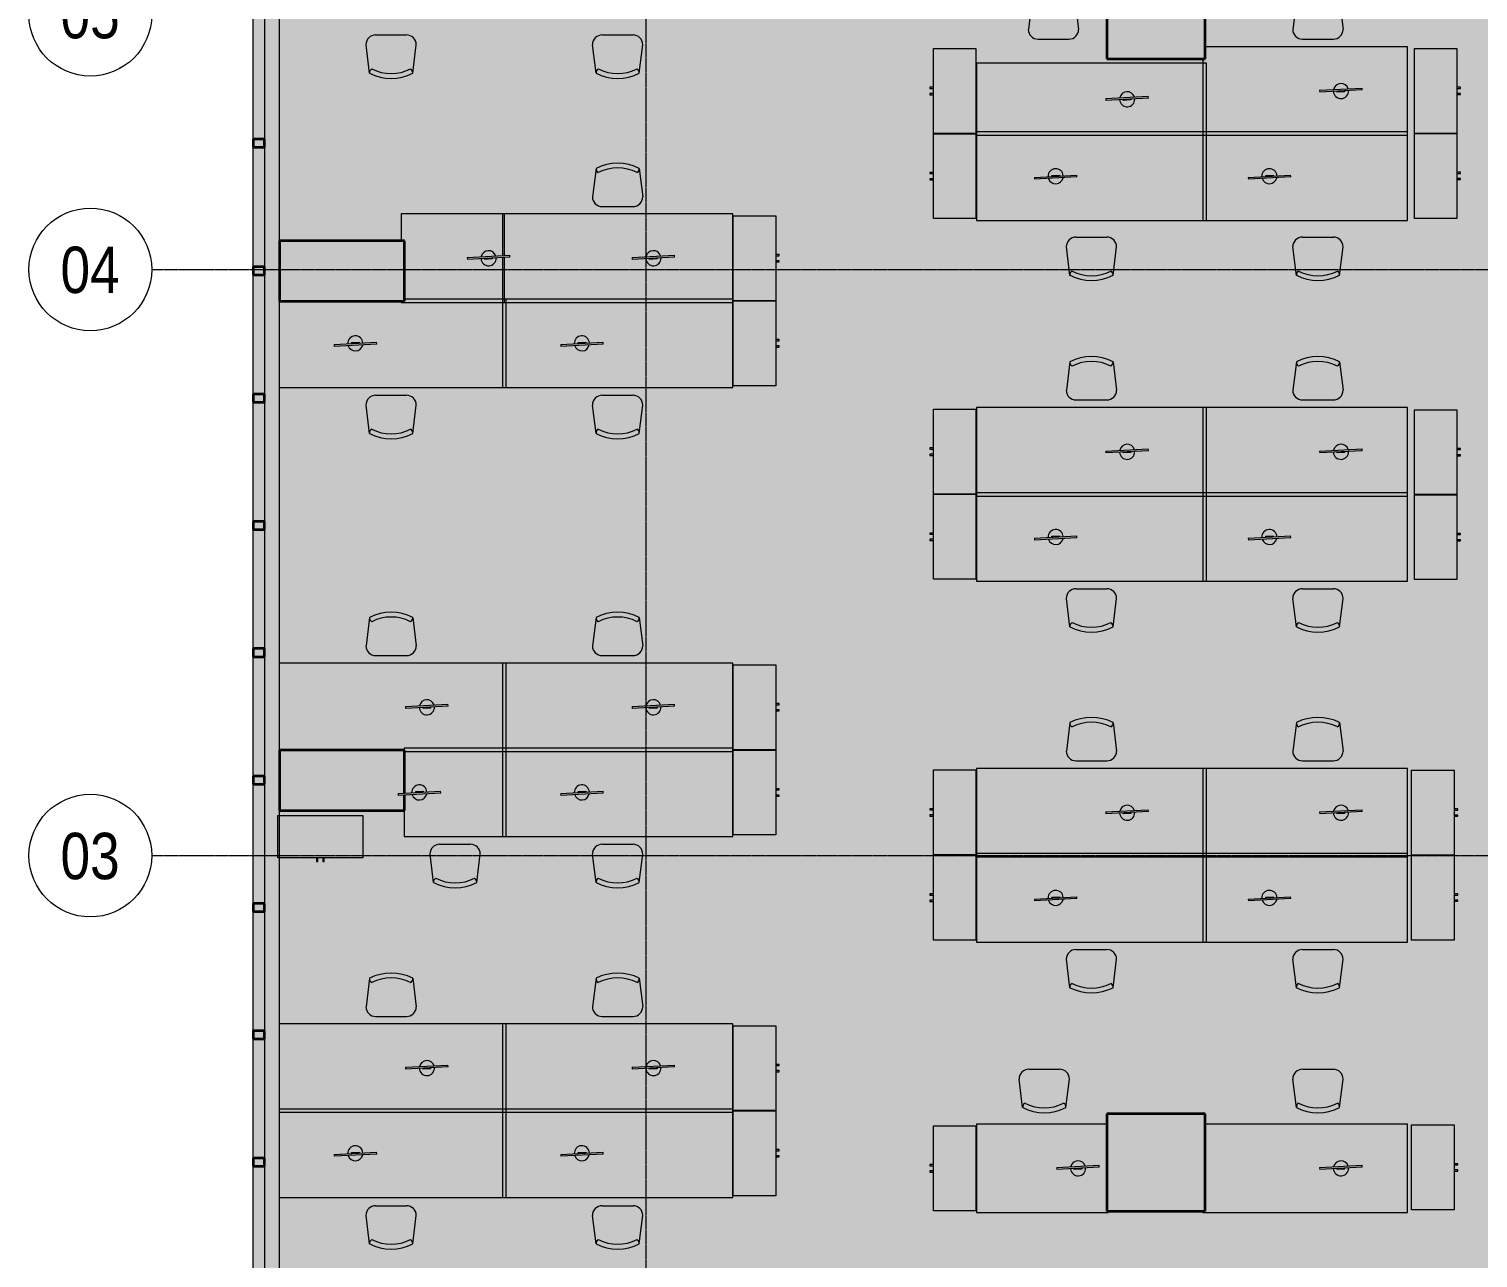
# Model space of a CAD drawing. Header units: millimetres. Extents: x -31381 to 39197, y -15686 to 26001.
# Drawn here: x -31381 to -16028, y -1508 to 11521 of the extents above; entities that cross this region are included whole.
import ezdxf

# ---------------------------------------------------------------- set-up
doc = ezdxf.new("R2010")
doc.units = ezdxf.units.MM
doc.linetypes.add('BVNDH-Grid Line', pattern=[22.225, 12.7, -3.175, 3.175, -3.175])
for name, color, linetype, lineweight in [('A-COLS', 52, 'Continuous', 13), ('A-DETL-GENF', 92, 'Continuous', 9), ('A-WALL', 113, 'Continuous', 13), ('G-IMPT', 8, 'Continuous', 9), ('I-FURN', 30, 'Continuous', 13), ('Q-CASE', 31, 'Continuous', 9), ('S-GRID', 1, 'Continuous', 9), ('S-GRID-IDEN', 1, 'Continuous', 9)]:
    doc.layers.add(name, color=color, linetype=linetype, lineweight=lineweight)
doc.styles.add('Arial Narrow', font='ARIALN.TTF', dxfattribs={"height": 491.641337})

# ---------------------------------------------------------------- blocks, each defined once
blk = doc.blocks.new('Desk - Arup Desk-682554-Level 9 201 Kent St 1_100')
at = {"layer": 'I-FURN', "lineweight": 9}
for p, q in [((-420, 850), (-424, 850)), ((1981, 850), (903, 850)), ((1981, -88), (1981, 850)), ((159, 369), (608, 393)), ((159, 369), (160, 349)), ((609, 373), (160, 349)), ((344, 389), (424, 393)), ((345, 379), (344, 389)), ((425, 384), (345, 379)), ((424, 393), (425, 384)), ((609, 373), (608, 393)), ((-424, -88), (1981, -88))]:
    blk.add_line(p, q, dxfattribs=at)
for start, end in [(3, 183), (198, 348)]:
    blk.add_arc((383, 381), 80, start, end, dxfattribs=at)
blk = doc.blocks.new('Desk - Arup Desk-682555-Level 9 201 Kent St 1_100')
at = {"layer": 'I-FURN', "lineweight": 9}
for p, q in [((1981, 850), (-457, 850)), ((-457, 850), (-457, -88)), ((1981, -88), (1981, 850)), ((159, 369), (608, 393)), ((159, 369), (160, 349)), ((609, 373), (160, 349)), ((344, 389), (424, 393)), ((345, 379), (344, 389)), ((425, 384), (345, 379)), ((424, 393), (425, 384)), ((609, 373), (608, 393)), ((-457, -88), (1981, -88))]:
    blk.add_line(p, q, dxfattribs=at)
for start, end in [(3, 183), (198, 348)]:
    blk.add_arc((383, 381), 80, start, end, dxfattribs=at)
blk = doc.blocks.new('Desk - Arup Desk-682556-Level 9 201 Kent St 1_100')
at = {"layer": 'I-FURN', "lineweight": 9}
for p, q in [((1981, 850), (-457, 850)), ((-457, 850), (-457, -88)), ((1981, 373), (1981, 850)), ((159, 369), (608, 393)), ((159, 369), (160, 349)), ((609, 373), (160, 349)), ((344, 389), (424, 393)), ((345, 379), (344, 389)), ((425, 384), (345, 379)), ((424, 393), (425, 384)), ((609, 373), (608, 393)), ((1981, -88), (1981, 353)), ((-457, -88), (1981, -88))]:
    blk.add_line(p, q, dxfattribs=at)
for start, end in [(3, 183), (198, 348)]:
    blk.add_arc((383, 381), 80, start, end, dxfattribs=at)
blk = doc.blocks.new('Desk - Arup Desk-682557-Level 9 201 Kent St 1_100')
at = {"layer": 'I-FURN', "lineweight": 9}
for p, q in [((1308, 850), (216, 850)), ((216, 850), (216, 372)), ((1308, 836), (1308, 850)), ((159, 369), (608, 393)), ((159, 369), (160, 349)), ((609, 373), (160, 349)), ((216, 352), (216, -88)), ((344, 389), (424, 393)), ((345, 379), (344, 389)), ((425, 384), (345, 379)), ((424, 393), (425, 384)), ((609, 373), (608, 393)), ((1308, -88), (1308, 196)), ((216, -88), (1308, -88))]:
    blk.add_line(p, q, dxfattribs=at)
for start, end in [(3, 183), (198, 348)]:
    blk.add_arc((383, 381), 80, start, end, dxfattribs=at)
blk = doc.blocks.new('Desk - Arup Desk-682558-Level 9 201 Kent St 1_100')
at = {"layer": 'I-FURN', "lineweight": 9}
for p, q in [((1303, 850), (221, 850)), ((221, 850), (221, 828)), ((1303, -88), (1303, 850)), ((159, 369), (608, 393)), ((159, 369), (160, 349)), ((609, 373), (160, 349)), ((344, 389), (424, 393)), ((345, 379), (344, 389)), ((425, 384), (345, 379)), ((424, 393), (425, 384)), ((609, 373), (608, 393)), ((221, 188), (221, -88)), ((221, -88), (1303, -88))]:
    blk.add_line(p, q, dxfattribs=at)
for start, end in [(3, 183), (198, 348)]:
    blk.add_arc((383, 381), 80, start, end, dxfattribs=at)
blk = doc.blocks.new('Desk - Arup Desk-682559-Level 9 201 Kent St 1_100')
at = {"layer": 'I-FURN', "lineweight": 9}
for p, q in [((1981, 850), (-457, 850)), ((-457, 850), (-457, -88)), ((1981, -88), (1981, 850)), ((159, 369), (608, 393)), ((159, 369), (160, 349)), ((609, 373), (160, 349)), ((344, 389), (424, 393)), ((345, 379), (344, 389)), ((425, 384), (345, 379)), ((424, 393), (425, 384)), ((609, 373), (608, 393)), ((-457, -88), (1981, -88))]:
    blk.add_line(p, q, dxfattribs=at)
for start, end in [(3, 183), (198, 348)]:
    blk.add_arc((383, 381), 80, start, end, dxfattribs=at)
blk = doc.blocks.new('Desk - Arup Desk-682560-Level 9 201 Kent St 1_100')
at = {"layer": 'I-FURN', "lineweight": 9}
for p, q in [((1981, 850), (-457, 850)), ((-457, 850), (-457, -88)), ((1981, -88), (1981, 850)), ((159, 369), (608, 393)), ((159, 369), (160, 349)), ((609, 373), (160, 349)), ((344, 389), (424, 393)), ((345, 379), (344, 389)), ((425, 384), (345, 379)), ((424, 393), (425, 384)), ((609, 373), (608, 393)), ((-457, -88), (1981, -88))]:
    blk.add_line(p, q, dxfattribs=at)
for start, end in [(3, 183), (198, 348)]:
    blk.add_arc((383, 381), 80, start, end, dxfattribs=at)
blk = doc.blocks.new('Desk - Arup Desk-682561-Level 9 201 Kent St 1_100')
at = {"layer": 'I-FURN', "lineweight": 9}
for p, q in [((621, 850), (-457, 850)), ((-457, 850), (-457, -88)), ((1948, 850), (1944, 850)), ((159, 369), (608, 393)), ((159, 369), (160, 349)), ((609, 373), (160, 349)), ((344, 389), (424, 393)), ((345, 379), (344, 389)), ((425, 384), (345, 379)), ((424, 393), (425, 384)), ((609, 373), (608, 393)), ((-457, -88), (1948, -88))]:
    blk.add_line(p, q, dxfattribs=at)
for start, end in [(3, 183), (198, 348)]:
    blk.add_arc((383, 381), 80, start, end, dxfattribs=at)
blk = doc.blocks.new('Desk - Arup Desk-682562-Level 9 201 Kent St 1_100')
at = {"layer": 'I-FURN', "lineweight": 9}
for p, q in [((1981, 850), (-424, 850)), ((1981, -88), (1981, 850)), ((159, 369), (608, 393)), ((159, 369), (160, 349)), ((609, 373), (160, 349)), ((344, 389), (424, 393)), ((345, 379), (344, 389)), ((425, 384), (345, 379)), ((424, 393), (425, 384)), ((609, 373), (608, 393)), ((-424, -88), (1981, -88))]:
    blk.add_line(p, q, dxfattribs=at)
for start, end in [(3, 183), (198, 348)]:
    blk.add_arc((383, 381), 80, start, end, dxfattribs=at)
blk = doc.blocks.new('Desk - Arup Desk-682563-Level 9 201 Kent St 1_100')
at = {"layer": 'I-FURN', "lineweight": 9}
for p, q in [((1981, 850), (-457, 850)), ((-457, 850), (-457, -88)), ((1981, -88), (1981, 850)), ((159, 369), (608, 393)), ((159, 369), (160, 349)), ((609, 373), (160, 349)), ((344, 389), (424, 393)), ((345, 379), (344, 389)), ((425, 384), (345, 379)), ((424, 393), (425, 384)), ((609, 373), (608, 393)), ((-457, -88), (1981, -88))]:
    blk.add_line(p, q, dxfattribs=at)
for start, end in [(3, 183), (198, 348)]:
    blk.add_arc((383, 381), 80, start, end, dxfattribs=at)
blk = doc.blocks.new('Desk - Arup Desk-682564-Level 9 201 Kent St 1_100')
at = {"layer": 'I-FURN', "lineweight": 9}
for p, q in [((1981, 850), (-457, 850)), ((-457, 850), (-457, -88)), ((1981, -88), (1981, 850)), ((159, 369), (608, 393)), ((159, 369), (160, 349)), ((609, 373), (160, 349)), ((344, 389), (424, 393)), ((345, 379), (344, 389)), ((425, 384), (345, 379)), ((424, 393), (425, 384)), ((609, 373), (608, 393)), ((-457, -88), (1981, -88))]:
    blk.add_line(p, q, dxfattribs=at)
for start, end in [(3, 183), (198, 348)]:
    blk.add_arc((383, 381), 80, start, end, dxfattribs=at)
blk = doc.blocks.new('Desk - Arup Desk-682565-Level 9 201 Kent St 1_100')
at = {"layer": 'I-FURN', "lineweight": 9}
for p, q in [((1948, 850), (-457, 850)), ((-457, 850), (-457, -88)), ((159, 369), (608, 393)), ((159, 369), (160, 349)), ((609, 373), (160, 349)), ((344, 389), (424, 393)), ((345, 379), (344, 389)), ((425, 384), (345, 379)), ((424, 393), (425, 384)), ((609, 373), (608, 393)), ((-457, -88), (1948, -88))]:
    blk.add_line(p, q, dxfattribs=at)
for start, end in [(3, 183), (198, 348)]:
    blk.add_arc((383, 381), 80, start, end, dxfattribs=at)
blk = doc.blocks.new('Chair-Desk - Chair-Desk-400354-Level 9 201 Kent St 1_100')
at = {"layer": 'I-FURN', "lineweight": 9}
for p, q in [((-164, 405), (163, 405)), ((-229, 0), (-266, 302)), ((229, 0), (266, 302))]:
    blk.add_line(p, q, dxfattribs=at)
for centre, radius, start, end in [((-164, 302), 103, 90, 180), ((163, 302), 103, 360, 90), ((-186, 7), 43.1, 116.8148, 189.0029), ((0, 447), 451, 242.9089, 297.0911), ((186, 7), 43.1, 350.9971, 63.1852), ((0, 447), 502, 242.9089, 297.0911)]:
    blk.add_arc(centre, radius, start, end, dxfattribs=at)
blk = doc.blocks.new('Chair-Desk - Chair-Desk-401080-Level 9 201 Kent St 1_100')
at = {"layer": 'I-FURN', "lineweight": 9}
for p, q in [((-229, 0), (-266, -302)), ((229, 0), (266, -302)), ((-164, -405), (163, -405))]:
    blk.add_line(p, q, dxfattribs=at)
for centre, radius, start, end in [((0, -447), 502, 62.9089, 117.0911), ((-186, -7), 43.1, 170.9971, 243.1852), ((0, -447), 451, 62.9089, 117.0911), ((186, -7), 43.1, 296.8148, 9.0029), ((-164, -302), 103, 180, 270), ((163, -302), 103, 270, 0)]:
    blk.add_arc(centre, radius, start, end, dxfattribs=at)
blk = doc.blocks.new('Desk - Arup Desk-682570-Level 9 201 Kent St 1_100')
at = {"layer": 'I-FURN', "lineweight": 9}
for p, q in [((1981, 850), (-457, 850)), ((-457, 850), (-457, -88)), ((1981, -88), (1981, 850)), ((159, 369), (608, 393)), ((159, 369), (160, 349)), ((609, 373), (160, 349)), ((344, 389), (424, 393)), ((345, 379), (344, 389)), ((425, 384), (345, 379)), ((424, 393), (425, 384)), ((609, 373), (608, 393)), ((-457, -88), (1981, -88))]:
    blk.add_line(p, q, dxfattribs=at)
for start, end in [(3, 183), (198, 348)]:
    blk.add_arc((383, 381), 80, start, end, dxfattribs=at)
blk = doc.blocks.new('Desk - Arup Desk-682571-Level 9 201 Kent St 1_100')
at = {"layer": 'I-FURN', "lineweight": 9}
for p, q in [((1846, 850), (-322, 850)), ((-322, 850), (-322, -88)), ((1846, -88), (1846, 850)), ((159, 369), (608, 393)), ((159, 369), (160, 349)), ((609, 373), (160, 349)), ((344, 389), (424, 393)), ((345, 379), (344, 389)), ((425, 384), (345, 379)), ((424, 393), (425, 384)), ((609, 373), (608, 393)), ((-322, -88), (1846, -88))]:
    blk.add_line(p, q, dxfattribs=at)
for start, end in [(3, 183), (198, 348)]:
    blk.add_arc((383, 381), 80, start, end, dxfattribs=at)
blk = doc.blocks.new('Desk - Arup Desk-682572-Level 9 201 Kent St 1_100')
at = {"layer": 'I-FURN', "lineweight": 9}
for p, q in [((1846, 850), (-322, 850)), ((-322, 850), (-322, -88)), ((1846, 41), (1846, 850)), ((159, 369), (608, 393)), ((159, 369), (160, 349)), ((609, 373), (160, 349)), ((344, 389), (424, 393)), ((345, 379), (344, 389)), ((425, 384), (345, 379)), ((424, 393), (425, 384)), ((609, 373), (608, 393)), ((-322, -88), (1824, -88))]:
    blk.add_line(p, q, dxfattribs=at)
for start, end in [(3, 183), (198, 348)]:
    blk.add_arc((383, 381), 80, start, end, dxfattribs=at)
blk = doc.blocks.new('Desk - Arup Desk-682573-Level 9 201 Kent St 1_100')
at = {"layer": 'I-FURN', "lineweight": 9}
for p, q in [((1981, 763), (-457, 763)), ((-457, 763), (-457, -1)), ((1981, -1), (1981, 763)), ((159, 369), (608, 393)), ((159, 369), (160, 349)), ((609, 373), (160, 349)), ((344, 389), (424, 393)), ((345, 379), (344, 389)), ((425, 384), (345, 379)), ((424, 393), (425, 384)), ((609, 373), (608, 393)), ((-457, -1), (1981, -1))]:
    blk.add_line(p, q, dxfattribs=at)
for start, end in [(3, 183), (198, 348)]:
    blk.add_arc((383, 381), 80, start, end, dxfattribs=at)
blk = doc.blocks.new('Desk - Arup Desk-682576-Level 9 201 Kent St 1_100')
at = {"layer": 'I-FURN', "lineweight": 9}
for p, q in [((1981, 850), (-457, 850)), ((-457, 850), (-457, -88)), ((1981, -88), (1981, 850)), ((159, 369), (608, 393)), ((159, 369), (160, 349)), ((609, 373), (160, 349)), ((344, 389), (424, 393)), ((345, 379), (344, 389)), ((425, 384), (345, 379)), ((424, 393), (425, 384)), ((609, 373), (608, 393)), ((-457, -88), (1981, -88))]:
    blk.add_line(p, q, dxfattribs=at)
for start, end in [(3, 183), (198, 348)]:
    blk.add_arc((383, 381), 80, start, end, dxfattribs=at)
blk = doc.blocks.new('Desk - Arup Desk-682577-Level 9 201 Kent St 1_100')
at = {"layer": 'I-FURN', "lineweight": 9}
for p, q in [((1846, 850), (-322, 850)), ((-322, 850), (-322, -88)), ((1846, -88), (1846, 850)), ((159, 369), (608, 393)), ((159, 369), (160, 349)), ((609, 373), (160, 349)), ((344, 389), (424, 393)), ((345, 379), (344, 389)), ((425, 384), (345, 379)), ((424, 393), (425, 384)), ((609, 373), (608, 393)), ((-322, -88), (1846, -88))]:
    blk.add_line(p, q, dxfattribs=at)
for start, end in [(3, 183), (198, 348)]:
    blk.add_arc((383, 381), 80, start, end, dxfattribs=at)
blk = doc.blocks.new('Desk - Arup Desk-682578-Level 9 201 Kent St 1_100')
at = {"layer": 'I-FURN', "lineweight": 9}
for p, q in [((1846, 850), (-322, 850)), ((-322, 850), (-322, -88)), ((1846, -88), (1846, 850)), ((159, 369), (608, 393)), ((159, 369), (160, 349)), ((609, 373), (160, 349)), ((344, 389), (424, 393)), ((345, 379), (344, 389)), ((425, 384), (345, 379)), ((424, 393), (425, 384)), ((609, 373), (608, 393)), ((-322, -88), (1846, -88))]:
    blk.add_line(p, q, dxfattribs=at)
for start, end in [(3, 183), (198, 348)]:
    blk.add_arc((383, 381), 80, start, end, dxfattribs=at)
blk = doc.blocks.new('Desk - Arup Desk-682579-Level 9 201 Kent St 1_100')
at = {"layer": 'I-FURN', "lineweight": 9}
for p, q in [((1981, 850), (-457, 850)), ((-457, 850), (-457, -88)), ((1981, -88), (1981, 850)), ((159, 369), (608, 393)), ((159, 369), (160, 349)), ((609, 373), (160, 349)), ((344, 389), (424, 393)), ((345, 379), (344, 389)), ((425, 384), (345, 379)), ((424, 393), (425, 384)), ((609, 373), (608, 393)), ((-457, -88), (1981, -88))]:
    blk.add_line(p, q, dxfattribs=at)
for start, end in [(3, 183), (198, 348)]:
    blk.add_arc((383, 381), 80, start, end, dxfattribs=at)
blk = doc.blocks.new('Desk - Arup Desk-682580-Level 9 201 Kent St 1_100')
at = {"layer": 'I-FURN', "lineweight": 9}
for p, q in [((1981, 850), (-457, 850)), ((-457, 850), (-457, -88)), ((1981, -88), (1981, 850)), ((159, 369), (608, 393)), ((159, 369), (160, 349)), ((609, 373), (160, 349)), ((344, 389), (424, 393)), ((345, 379), (344, 389)), ((425, 384), (345, 379)), ((424, 393), (425, 384)), ((609, 373), (608, 393)), ((-457, -88), (1981, -88))]:
    blk.add_line(p, q, dxfattribs=at)
for start, end in [(3, 183), (198, 348)]:
    blk.add_arc((383, 381), 80, start, end, dxfattribs=at)
blk = doc.blocks.new('Desk - Arup Desk-682581-Level 9 201 Kent St 1_100')
at = {"layer": 'I-FURN', "lineweight": 9}
for p, q in [((1846, 850), (-322, 850)), ((-322, 850), (-322, -88)), ((1846, -88), (1846, 850)), ((159, 369), (608, 393)), ((159, 369), (160, 349)), ((609, 373), (160, 349)), ((344, 389), (424, 393)), ((345, 379), (344, 389)), ((425, 384), (345, 379)), ((424, 393), (425, 384)), ((609, 373), (608, 393)), ((-322, -88), (1846, -88))]:
    blk.add_line(p, q, dxfattribs=at)
for start, end in [(3, 183), (198, 348)]:
    blk.add_arc((383, 381), 80, start, end, dxfattribs=at)
blk = doc.blocks.new('Desk - Arup Desk-682582-Level 9 201 Kent St 1_100')
at = {"layer": 'I-FURN', "lineweight": 9}
for p, q in [((1846, 850), (-322, 850)), ((-322, 850), (-322, -88)), ((1846, -88), (1846, 850)), ((159, 369), (608, 393)), ((159, 369), (160, 349)), ((609, 373), (160, 349)), ((344, 389), (424, 393)), ((345, 379), (344, 389)), ((425, 384), (345, 379)), ((424, 393), (425, 384)), ((609, 373), (608, 393)), ((-322, -88), (1846, -88))]:
    blk.add_line(p, q, dxfattribs=at)
for start, end in [(3, 183), (198, 348)]:
    blk.add_arc((383, 381), 80, start, end, dxfattribs=at)
blk = doc.blocks.new('Desk - Arup Desk-682583-Level 9 201 Kent St 1_100')
at = {"layer": 'I-FURN', "lineweight": 9}
for p, q in [((1981, 850), (-457, 850)), ((-457, 850), (-457, -88)), ((1981, -88), (1981, 850)), ((159, 369), (608, 393)), ((159, 369), (160, 349)), ((609, 373), (160, 349)), ((344, 389), (424, 393)), ((345, 379), (344, 389)), ((425, 384), (345, 379)), ((424, 393), (425, 384)), ((609, 373), (608, 393)), ((-457, -88), (1981, -88))]:
    blk.add_line(p, q, dxfattribs=at)
for start, end in [(3, 183), (198, 348)]:
    blk.add_arc((383, 381), 80, start, end, dxfattribs=at)
blk = doc.blocks.new('Desk - Arup Desk-682584-Level 9 201 Kent St 1_100')
at = {"layer": 'I-FURN', "lineweight": 9}
for p, q in [((1846, 850), (-322, 850)), ((-322, 850), (-322, -88)), ((1846, 833), (1846, 850)), ((159, 369), (608, 393)), ((159, 369), (160, 349)), ((609, 373), (160, 349)), ((344, 389), (424, 393)), ((345, 379), (344, 389)), ((425, 384), (345, 379)), ((424, 393), (425, 384)), ((609, 373), (608, 393)), ((-322, -88), (1824, -88))]:
    blk.add_line(p, q, dxfattribs=at)
for start, end in [(3, 183), (198, 348)]:
    blk.add_arc((383, 381), 80, start, end, dxfattribs=at)
blk = doc.blocks.new('Desk - Arup Desk-682589-Level 9 201 Kent St 1_100')
at = {"layer": 'I-FURN', "lineweight": 9}
for p, q in [((1461, 850), (63, 850)), ((63, 850), (63, 833)), ((1461, -88), (1461, 850)), ((159, 369), (608, 393)), ((159, 369), (160, 349)), ((609, 373), (160, 349)), ((344, 389), (424, 393)), ((345, 379), (344, 389)), ((425, 384), (345, 379)), ((424, 393), (425, 384)), ((609, 373), (608, 393)), ((78, -88), (1461, -88))]:
    blk.add_line(p, q, dxfattribs=at)
for start, end in [(3, 183), (198, 348)]:
    blk.add_arc((383, 381), 80, start, end, dxfattribs=at)
blk = doc.blocks.new('B  - 500deep-400395-Level 9 201 Kent St 1_100')
at = {"layer": 'Q-CASE'}
for p, q in [((-406, -169), (-406, 281)), ((-406, 281), (494, 281)), ((494, 281), (494, -169)), ((494, -169), (-406, -169)), ((5, -169), (5, -207)), ((5, -207), (17, -207)), ((17, -207), (17, -169)), ((71, -169), (71, -207)), ((71, -207), (84, -207)), ((84, -207), (84, -169))]:
    blk.add_line(p, q, dxfattribs=at)
blk = doc.blocks.new('Walls 1 - 140902 Building Facade_sat-1083296-Level 9 201 Kent St 1_100')
at = {"layer": 'G-IMPT', "lineweight": 13}
h = blk.add_hatch(color=254, dxfattribs=at)
h.paths.add_polyline_path([(8026, -11406), (33252, -11406), (34573, -10063), (35857, -10063), (36143, -10349), (35859, -10055), (34759, -10055), (34759, -9943), (34522, -9943), (33202, -11286), (-28885, -11286), (-28885, 22446), (-27552, 23804), (7527, 23803), (7528, 22384), (15558, 14390), (20648, 14390), (34759, 14388), (34759, 14508), (15608, 14510), (7648, 22434), (7647, 23923), (-27602, 23924), (-29005, 22495), (-29005, -11406), (6974, -11406)], flags=0)
h.paths.add_polyline_path([(35839, 14508), (37477, 16146), (37477, 16155), (35830, 14508)], flags=0)
blk.add_hatch(color=254, dxfattribs=at).paths.add_polyline_path([(-28885, -11286), (880, -11286), (880, -11131), (-28730, -11131), (-28730, 22383), (-27487, 23649), (7390, 23648), (7390, 22321), (7373, 22321), (7373, 22319), (15494, 14235), (34462, 14235), (34462, 14375), (34562, 14375), (34562, 14233), (34663, 14233), (34663, 14388), (29062, 14388), (15558, 14391), (7528, 22384), (7527, 23803), (-27553, 23803), (-28885, 22446), (-28885, -11142)], flags=0)
at = {"layer": 'A-WALL', "color": 47, "lineweight": 35}
for p, q in [((-29005, 10352), (-29005, 10267)), ((-28885, 10352), (-29005, 10352)), ((-28885, 10267), (-28885, 10352)), ((-29005, 10267), (-28885, 10267)), ((-29005, 9001), (-29005, 8916)), ((-28885, 9001), (-29005, 9001)), ((-29005, 8916), (-28885, 8916)), ((-28885, 8916), (-28885, 9001)), ((-29005, 7651), (-29005, 7566)), ((-28885, 7651), (-29005, 7651)), ((-29005, 7566), (-28885, 7566)), ((-28885, 7566), (-28885, 7651)), ((-29005, 6300), (-29005, 6215)), ((-28885, 6300), (-29005, 6300)), ((-28885, 6215), (-28885, 6300)), ((-29005, 6215), (-28885, 6215)), ((-29005, 4952), (-29005, 4867)), ((-28885, 4952), (-29005, 4952)), ((-28885, 4867), (-28885, 4952)), ((-29005, 4867), (-28885, 4867)), ((-29005, 3602), (-29005, 3517)), ((-28885, 3602), (-29005, 3602)), ((-28885, 3517), (-28885, 3602)), ((-29005, 3517), (-28885, 3517)), ((-29005, 2251), (-29005, 2166)), ((-28885, 2251), (-29005, 2251)), ((-29005, 2166), (-28885, 2166)), ((-28885, 2166), (-28885, 2251)), ((-29005, 901), (-29005, 816)), ((-28885, 901), (-29005, 901)), ((-29005, 816), (-28885, 816)), ((-28885, 816), (-28885, 901)), ((-29005, -450), (-29005, -535)), ((-28885, -450), (-29005, -450)), ((-28885, -535), (-28885, -450)), ((-29005, -535), (-28885, -535))]:
    blk.add_line(p, q, dxfattribs=at)
at = {"layer": 'G-IMPT', "color": 67, "lineweight": 13}
for p, q in [((-29005, -11406), (-29005, 22495)), ((-28885, 22446), (-28885, -11286)), ((-28730, 22383), (-28730, -11131))]:
    blk.add_line(p, q, dxfattribs=at)
blk = doc.blocks.new('Walls 1 - Walls 1-1083272-Level 9 201 Kent St 1_100')
blk.add_blockref('Walls 1 - 140902 Building Facade_sat-1083296-Level 9 201 Kent St 1_100', (0, 0))
blk = doc.blocks.new('Columns6 - Columns-1586248-Level 9 201 Kent St 1_100')
at = {"layer": 'A-COLS'}
blk.add_hatch(color=254, dxfattribs=at).paths.add_polyline_path([(12572, -10807), (13895, -10807), (13895, -10643), (13830, -10646), (13828, -10626), (13895, -10623), (13895, -10168), (12572, -10168), (12572, -10181)], flags=0)
at = {"layer": 'A-COLS', "color": 47, "lineweight": 35}
for p, q in [((12572, -10168), (12572, -10807)), ((13895, -10168), (12572, -10168)), ((13895, -10623), (13895, -10168)), ((13895, -10807), (13895, -10643)), ((12572, -10807), (13895, -10807))]:
    blk.add_line(p, q, dxfattribs=at)
blk = doc.blocks.new('Columns7 - Columns-1586346-Level 9 201 Kent St 1_100')
at = {"layer": 'A-COLS'}
blk.add_hatch(color=254, dxfattribs=at).paths.add_polyline_path([(-28726, 8636), (-27402, 8636), (-27402, 9276), (-28726, 9276), (-28726, 8657)], flags=0)
at = {"layer": 'A-COLS', "color": 47, "lineweight": 35}
for p, q in [((-28726, 9276), (-28726, 8636)), ((-27402, 9276), (-28726, 9276)), ((-27402, 8636), (-27402, 9276)), ((-28726, 8636), (-27402, 8636))]:
    blk.add_line(p, q, dxfattribs=at)
blk = doc.blocks.new('Columns23 - Columns-1589545-Level 9 201 Kent St 1_100')
at = {"layer": 'A-COLS'}
blk.add_hatch(color=254, dxfattribs=at).paths.add_polyline_path([(13743, -11002), (13766, -11002), (13766, -9973), (12726, -9973), (12726, -11002), (13364, -11002)], flags=0)
at = {"layer": 'A-COLS', "color": 47, "lineweight": 35}
for p, q in [((12726, -9973), (12726, -11002)), ((13766, -9973), (12726, -9973)), ((13766, -11002), (13766, -9973)), ((12726, -11002), (13766, -11002))]:
    blk.add_line(p, q, dxfattribs=at)
blk = doc.blocks.new('Columns24 - Columns-1589662-Level 9 201 Kent St 1_100')
at = {"layer": 'A-COLS'}
blk.add_hatch(color=254, dxfattribs=at).paths.add_polyline_path([(13743, -11009), (13766, -11009), (13766, -10041), (12726, -10041), (12726, -11009), (13364, -11009)], flags=0)
at = {"layer": 'A-COLS', "color": 47, "lineweight": 35}
for p, q in [((12726, -10041), (12726, -11009)), ((13766, -10041), (12726, -10041)), ((13766, -11009), (13766, -10041)), ((12726, -11009), (13766, -11009))]:
    blk.add_line(p, q, dxfattribs=at)
blk = doc.blocks.new('Grid - Grid Head_BVNDH-294967-Level 9 201 Kent St 1_100')
at = {"layer": 'S-GRID-IDEN'}
blk.add_circle((0, 0), 6.5, dxfattribs=at)

msp = doc.modelspace()

# ---------------------------------------------------------------- hatches: boundary and pattern name
at = {"layer": 'A-DETL-GENF'}
h = msp.add_hatch(color=9, dxfattribs=at)
h.paths.add_polyline_path([(-28729.7, -11131.1), (-25160.5, -11131.1), (-25160.5, -9801.1), (-24535.5, -9801.1), (-24535.5, -11131.1), (-14359.1, -11131.1), (-14359.1, -9801.1), (-13734.1, -9801.1), (-13734.1, -11131.1), (-3550.9, -11131.1), (-3550.9, -9801.1), (-2925.9, -9801.1), (-2925.9, -11131.1), (780.2, -11131.1), (780.2, -5814.1), (880.2, -5814.1), (880.2, -542.9), (855.3, -542.9), (855.3, -4575.8), (-2473.7, -4575.8), (-2473.7, -542.9), (-2523.7, -542.9), (-2523.7, -342.9), (-1898.7, -342.9), (-1898.7, 1233.2), (-4518.7, 1233.2), (-4518.7, 708.2), (-4718.7, 708.2), (-4718.7, 858.2), (-5143.7, 858.2), (-5143.7, 1658.2), (-4718.7, 1658.2), (-4718.7, 5612.8), (-7543.7, 5612.8), (-7543.7, 4981), (-6089.3, 4981), (-6089.3, 4931), (-7543.7, 4931), (-7543.7, 4099.7), (-6089.3, 4099.7), (-6089.3, 4049.7), (-7543.7, 4049.7), (-7543.7, 3243.2), (-6089.3, 3243.2), (-6089.3, 3193.2), (-7543.7, 3193.2), (-7543.7, 2387.3), (-6089.3, 2387.3), (-6089.3, 2337.3), (-7543.7, 2337.3), (-7543.7, 1558.2), (-6093.7, 1558.2), (-6093.7, 1358.2), (-6203.7, 1358.2), (-6203.7, 1333.2), (-6843.7, 1333.2), (-6843.7, -342.9), (-4718.7, -342.9), (-4718.7, -111.8), (-4518.7, -111.8), (-4518.7, -342.9), (-3343.7, -342.9), (-3343.7, -542.9), (-3393.7, -542.9), (-3393.7, -4481.8), (-3403.7, -4481.8), (-3403.7, -4486.8), (-10713.7, -4486.8), (-10713.7, -4536.8), (-10813.7, -4536.8), (-10813.7, -4486.8), (-10833.7, -4486.8), (-10833.7, -4536.8), (-14983.7, -4536.8), (-14983.7, -361.8), (-14078.7, -361.8), (-14078.7, 11598.2), (-14148.9, 11598.2), (-14148.9, 16903.2), (-14153.7, 16903.2), (-14153.7, 17003.2), (886.3, 17003.2), (886.3, 13043.2), (-1868.3, 13043.2), (-1868.3, 11698.2), (-732.1, 11698.2), (-732.1, 11498.2), (-1698.7, 11498.2), (-1698.7, 11378.2), (-1898.7, 11378.2), (-1898.7, 11498.2), (-4518.7, 11498.2), (-4518.7, 11398.2), (-4718.7, 11398.2), (-4718.7, 11498.2), (-5943.7, 11498.2), (-5943.7, 9918.2), (-7543.7, 9918.2), (-7543.7, 9171.2), (-6089.3, 9171.2), (-6089.3, 9121.2), (-7543.7, 9121.2), (-7543.7, 8339.3), (-6089.3, 8339.3), (-6089.3, 8289.3), (-7543.7, 8289.3), (-7543.7, 7505.4), (-6089.3, 7505.4), (-6089.3, 7455.4), (-7543.7, 7455.4), (-7543.7, 6671.4), (-6089.3, 6671.4), (-6089.3, 6621.4), (-7543.7, 6621.4), (-7543.7, 5812.8), (-4718.7, 5812.8), (-4718.7, 10398.2), (-4518.7, 10398.2), (-4518.7, 9983.2), (-1898.7, 9983.2), (-1898.7, 10378.2), (-1698.7, 10378.2), (-1698.7, 10258.2), (146.3, 10258.2), (146.3, 11698.2), (6682.5, 11698.2), (9252.5, 9128.2), (12414.3, 9128.2), (12414.3, -442.9), (12364.3, -442.9), (12364.3, -541.8), (14223.3, -541.8), (14223.3, -192.9), (14323.3, -192.9), (14323.3, -442.9), (15813.8, -442.9), (15813.8, 23.8), (16853.3, 23.8), (16853.3, -442.9), (17572.5, -442.9), (17572.5, 2379.8), (14326.3, 2379.8), (14326.3, 707.1), (14323.3, 707.1), (14323.3, 607.1), (14223.3, 607.1), (14223.3, 707.1), (14226.3, 707.1), (14226.3, 2379.8), (14206.3, 2379.8), (14206.3, 2779.8), (15146.3, 2779.8), (15146.3, 2764.8), (14326.3, 2764.8), (14326.3, 2479.8), (17572.5, 2479.8), (17572.5, 5251.5), (14323.3, 5251.5), (14323.3, 3651.5), (14223.3, 3651.5), (14223.3, 5251.5), (14203.3, 5251.5), (14203.3, 5651.5), (15143.3, 5651.5), (15143.3, 5636.5), (14323.3, 5636.5), (14323.3, 5351.5), (17572.5, 5351.5), (17572.5, 8028.2), (14323.3, 8028.2), (14323.3, 6471.5), (14223.3, 6471.5), (14223.3, 8143.2), (17572.5, 8143.2), (17572.5, 8173.5), (17672.5, 8173.5), (17672.5, 7573.5), (17683.3, 7573.5), (17682.7, 8178.2), (17009.9, 8178.2), (17009.9, 14235.4), (15494.5, 14235.4), (7373.3, 22319.3), (7373.3, 22321.1), (6922.2, 22321.1), (6922.2, 23648.2), (-13748.7, 23648.2), (-13748.8, 22308.7), (-14373.8, 22308.7), (-14373.8, 23648.7), (-24548.7, 23648.2), (-24548.8, 22309), (-25173.8, 22309), (-25173.8, 23649), (-27487.6, 23648.2), (-28729.7, 22382.8), (-28729.7, -11128.9)], flags=0)
h.paths.add_polyline_path([(-28725.7, -7564.5), (-28725.7, -6925.3), (-27689.8, -6925.3), (-27689.8, -7564.5), (-27736.4, -7564.5)], flags=0)
h.paths.add_polyline_path([(826.3, -4561.8), (826.3, -542.9), (-2373.7, -542.9), (-2373.7, -4561.8), (-388.8, -4561.8)], flags=0)
h.paths.add_polyline_path([(-14341.8, -4436.8), (-10933.7, -4436.8), (-10933.7, -542.9), (-14078.7, -542.9), (-14078.7, -461.8), (-14883.7, -461.8), (-14883.7, -4436.8), (-14588.5, -4436.8)], flags=0)
h.paths.add_polyline_path([(-7633.7, -4386.8), (-5893.7, -4386.8), (-5893.7, -4278.5), (-5793.7, -4278.5), (-5793.7, -4386.8), (-3493.7, -4386.8), (-3493.7, -542.9), (-5793.7, -542.9), (-5793.7, -3516.5), (-5893.7, -3516.5), (-5893.7, -542.9), (-10713.7, -542.9), (-10713.7, -4386.8), (-7867, -4386.8)], flags=0)
h.paths.add_polyline_path([(-10813.7, -4386.8), (-10813.7, -542.9), (-10833.7, -542.9), (-10833.7, -4386.8)], flags=0)
h.paths.add_polyline_path([(-19959.8, -1009.2), (-19959.8, 19.5), (-18920.5, 19.5), (-18920.5, -1009.2), (-19944.7, -1009.2)], flags=0)
h.paths.add_polyline_path([(12233.1, -541.8), (12296.3, -541.8), (12296.3, -442.9), (12314.3, -442.9), (12314.3, 4481.2), (9381.3, 4481.2), (9381.3, -342.9), (9386.3, -342.9), (9386.3, -442.9), (11476.3, -442.9), (11476.3, -541.8)], flags=0)
h.paths.add_polyline_path([(17683.3, -541.8), (17683.3, -142.9), (17672.5, -142.9), (17672.5, -541.8)], flags=0)
h.paths.add_polyline_path([(3991.3, -524.9), (3991.3, 1468.2), (4191.3, 1468.2), (4191.3, 881), (6656.3, 881), (6656.3, 3429.5), (4191.3, 3429.5), (4191.3, 2878.2), (3991.3, 2878.2), (3991.3, 4108.2), (4191.3, 4108.2), (4191.3, 3629.5), (6656.3, 3629.5), (6656.3, 5998.2), (4191.3, 5998.2), (4191.3, 5518.2), (3991.3, 5518.2), (3991.3, 6748.2), (4191.3, 6748.2), (4191.3, 6198.2), (6656.3, 6198.2), (6656.3, 8757.1), (4191.3, 8757.1), (4191.3, 8158.2), (3991.3, 8158.2), (3991.3, 9388.2), (4191.3, 9388.2), (4191.3, 8957.1), (6656.3, 8957.1), (6656.3, 11413.2), (6571.4, 11498.2), (4191.3, 11498.2), (4191.3, 10798.2), (3991.3, 10798.2), (3991.3, 11680.2), (3983.3, 11680.2), (3983.3, 8064.2), (3991.3, 8064.2), (3991.3, 8058.2), (3983.3, 8058.2), (3983.3, 6848.2), (3991.3, 6848.2), (3991.3, 6842.2), (3983.3, 6842.2), (3983.3, 5424.2), (3991.3, 5424.2), (3991.3, 5418.2), (3983.3, 5418.2), (3983.3, 4208.2), (3991.3, 4208.2), (3991.3, 4202.2), (3983.3, 4202.2), (3983.3, 2784.2), (3991.3, 2784.2), (3991.3, 2778.2), (3983.3, 2778.2), (3983.3, 1568.2), (3991.3, 1568.2), (3991.3, 1562.2), (3983.3, 1562.2), (3983.3, -524.9)], flags=0)
h.paths.add_polyline_path([(-388.8, -342.9), (743.3, -342.9), (743.3, -202.9), (943.3, -202.9), (943.3, 842.1), (223.3, 842.1), (223.3, 867.1), (743.3, 867.1), (743.3, 1758.2), (83.8, 1758.2), (83.8, 1958.2), (743.3, 1958.2), (743.3, 4933.2), (-1698.7, 4933.2), (-1698.7, 1958.2), (-1056.2, 1958.2), (-1056.2, 1758.2), (-1698.7, 1758.2), (-1698.7, -342.9), (-765, -342.9)], flags=0)
h.paths.add_polyline_path([(433.6, -197.9), (223.3, -197.9), (223.3, -172.9), (743.3, -172.9), (743.3, -197.9)], flags=0)
h.paths.add_polyline_path([(17672.5, -22.9), (17683.3, -22.9), (17683.3, 7453.5), (17672.5, 7453.5), (17672.5, 167.1)], flags=0)
h.paths.add_polyline_path([(-4943.7, 1058.2), (-4718.7, 1058.2), (-4718.7, 1458.2), (-4943.7, 1458.2), (-4943.7, 1233.2)], flags=0)
h.paths.add_polyline_path([(-1898.7, 1433.2), (-1898.7, 4083.2), (-4518.7, 4083.2), (-4518.7, 1433.2), (-4290.2, 1433.2)], flags=0)
h.paths.add_polyline_path([(-28725.7, 3235.5), (-28725.7, 3874.7), (-27402.5, 3874.7), (-27402.5, 3419.9), (-27468.8, 3416.4), (-27467.8, 3396.4), (-27402.5, 3399.8), (-27402.5, 3235.5), (-27736.4, 3235.5)], flags=0)
h.paths.add_polyline_path([(14323.3, 3599.8), (14226.3, 3599.8), (14226.3, 3629.8), (14326.3, 3629.8), (14326.3, 3599.8)], flags=0)
h.paths.add_polyline_path([(-1898.7, 4283.2), (-1898.7, 6933.2), (-4518.7, 6933.2), (-4518.7, 4283.2), (-4502.2, 4283.2)], flags=0)
h.paths.add_polyline_path([(9401.3, 4601.2), (9406.3, 4601.2), (9406.3, 9008.2), (9401.3, 9008.2), (9401.3, 4615.2)], flags=0)
h.paths.add_polyline_path([(-1637.2, 5133.2), (743.3, 5133.2), (743.3, 5578.2), (943.3, 5578.2), (943.3, 6393.2), (743.3, 6393.2), (743.3, 6758.2), (-1698.7, 6758.2), (-1698.7, 5133.2)], flags=0)
h.paths.add_polyline_path([(-388.8, 6958.2), (743.3, 6958.2), (743.3, 7843.2), (943.3, 7843.2), (943.3, 8643.2), (743.3, 8643.2), (743.3, 9483.2), (-673.7, 9483.2), (-673.7, 8358.2), (-1698.7, 8358.2), (-1698.7, 6958.2)], flags=0)
h.paths.add_polyline_path([(-4518.7, 7133.2), (-1898.7, 7133.2), (-1898.7, 9783.2), (-4518.7, 9783.2), (-4518.7, 8358.2)], flags=0)
h.paths.add_polyline_path([(-873.7, 8558.2), (-873.7, 9483.2), (-1698.7, 9483.2), (-1698.7, 8558.2), (-1082.1, 8558.2)], flags=0)
h.paths.add_polyline_path([(-27402.5, 8636.5), (-28725.7, 8636.5), (-28725.7, 9275.7), (-27402.5, 9275.7), (-27402.5, 8657.2)], flags=0)
h.paths.add_polyline_path([(9381.3, 8971.1), (9381.3, 9028.2), (9324.2, 9028.2), (9344.8, 9007.6)], flags=0)
h.paths.add_polyline_path([(346.3, 9683.2), (743.3, 9683.2), (743.3, 11498.2), (346.3, 11498.2), (346.3, 10058.2), (-1698.7, 10058.2), (-1698.7, 9683.2), (146.3, 9683.2)], flags=0)
h.paths.add_polyline_path([(16853.3, 11157.2), (15803.3, 11157.2), (15803.3, 12222.2), (16873.3, 12222.2), (16873.3, 11157.2)], flags=0)
h.paths.add_polyline_path([(-19959.8, 11203.6), (-19959.8, 12171.3), (-18920.5, 12171.3), (-18920.5, 11203.6), (-19321.8, 11203.6)], flags=0)
h.paths.add_polyline_path([(-4518.7, 11698.2), (-2068.3, 11698.2), (-2068.3, 16903.2), (-10083.5, 16903.2), (-10083.5, 11698.2), (-6268.3, 11698.2), (-6268.3, 16898.2), (-6068.3, 16898.2), (-6068.3, 11698.2), (-4596.2, 11698.2)], flags=0)
h.paths.add_polyline_path([(-13010.8, 11698.2), (-10283.5, 11698.2), (-10283.5, 16903.2), (-14048.9, 16903.2), (-14048.9, 11698.2), (-13643.7, 11698.2)], flags=0)
h.paths.add_polyline_path([(3943.3, 11703.2), (963.3, 11703.2), (963.3, 11718.2), (3971.3, 11718.2), (3971.3, 11703.2), (3961.3, 11703.2)], flags=0)
h.paths.add_polyline_path([(743.3, 13143.2), (786.3, 13143.2), (786.3, 16903.2), (-1868.3, 16903.2), (-1868.3, 13143.2), (346.3, 13143.2)], flags=0)
h.paths.add_polyline_path([(15608, 14510.4), (7667.4, 22451), (7667.4, 23931), (-27592.6, 23931), (-27599.6, 23924), (7646.7, 23923.1), (7648.2, 22433.7), (15595.6, 14522.7)], flags=0)
h.paths.add_polyline_path([(-27688.8, 19436.5), (-28725.7, 19436.5), (-28725.7, 20075.7), (-27688.8, 20075.7), (-27688.8, 19894.9)], flags=0)
h.paths.add_polyline_path([(-3077.4, 22306.3), (-3573.7, 22306.3), (-3573.7, 23646.3), (-2948.7, 23646.3), (-2948.7, 22306.3), (-3060.2, 22306.3)], flags=0)
h.paths.add_polyline_path([(-28992.7, 22507.6), (-27738.8, 23784.8), (-28992.7, 22530.9)], flags=0)

# ---------------------------------------------------------------- linework, layer by layer
at = {"layer": 'S-GRID', "linetype": 'BVNDH-Grid Line'}
for p, q in [((-24843.7, 24701), (-24843.7, -12591)), ((-30080.5, 8971.9), (37896.8, 8971.9)), ((-30080.5, 2758.2), (37896.8, 2758.2))]:
    msp.add_line(p, q, dxfattribs=at)

# ---------------------------------------------------------------- block references
at = {"layer": 'A-COLS', "color": 67}
for name, p in [('Columns24 - Columns-1589662-Level 9 201 Kent St 1_100', (-32686.1, 22212.5)), ('Columns7 - Columns-1586346-Level 9 201 Kent St 1_100', (0, 0)), ('Columns6 - Columns-1586248-Level 9 201 Kent St 1_100', (-41297.3, 14042.5)), ('Columns23 - Columns-1589545-Level 9 201 Kent St 1_100', (-32686.1, 9992.5))]:
    msp.add_blockref(name, p, dxfattribs=at)
at = {"layer": 'A-WALL', "color": 67}
msp.add_blockref('Walls 1 - Walls 1-1083272-Level 9 201 Kent St 1_100', (0, 0), dxfattribs=at)
at = {"layer": 'I-FURN', "lineweight": 9}
for name, p in [('Chair-Desk - Chair-Desk-401080-Level 9 201 Kent St 1_100', (-20525.2, 11818.4)), ('Chair-Desk - Chair-Desk-401080-Level 9 201 Kent St 1_100', (-17723.4, 11818.4)), ('Chair-Desk - Chair-Desk-400354-Level 9 201 Kent St 1_100', (-27543.4, 11052.2)), ('Chair-Desk - Chair-Desk-400354-Level 9 201 Kent St 1_100', (-25143.4, 11052.2)), ('Desk - Arup Desk-682570-Level 9 201 Kent St 1_100', (-20885.7, 9579.3)), ('Desk - Arup Desk-682571-Level 9 201 Kent St 1_100', (-18620.7, 9579.3)), ('Chair-Desk - Chair-Desk-401080-Level 9 201 Kent St 1_100', (-25143.4, 10043.4)), ('Chair-Desk - Chair-Desk-400354-Level 9 201 Kent St 1_100', (-20123.4, 8909.5)), ('Chair-Desk - Chair-Desk-400354-Level 9 201 Kent St 1_100', (-17723.4, 8909.5)), ('Desk - Arup Desk-682554-Level 9 201 Kent St 1_100', (-28305.7, 7807.2)), ('Desk - Arup Desk-682555-Level 9 201 Kent St 1_100', (-25905.7, 7807.2)), ('Chair-Desk - Chair-Desk-401080-Level 9 201 Kent St 1_100', (-20123.4, 7993.4)), ('Chair-Desk - Chair-Desk-401080-Level 9 201 Kent St 1_100', (-17723.4, 7993.4)), ('Chair-Desk - Chair-Desk-400354-Level 9 201 Kent St 1_100', (-27543.4, 7232.9)), ('Chair-Desk - Chair-Desk-400354-Level 9 201 Kent St 1_100', (-25143.4, 7232.9)), ('Desk - Arup Desk-682576-Level 9 201 Kent St 1_100', (-20885.7, 5754.3)), ('Desk - Arup Desk-682577-Level 9 201 Kent St 1_100', (-18620.7, 5754.3)), ('Chair-Desk - Chair-Desk-400354-Level 9 201 Kent St 1_100', (-20123.4, 5182.9)), ('Chair-Desk - Chair-Desk-400354-Level 9 201 Kent St 1_100', (-17723.4, 5182.9)), ('Chair-Desk - Chair-Desk-401080-Level 9 201 Kent St 1_100', (-27543.4, 5283.4)), ('Chair-Desk - Chair-Desk-401080-Level 9 201 Kent St 1_100', (-25143.4, 5283.4)), ('Chair-Desk - Chair-Desk-401080-Level 9 201 Kent St 1_100', (-20123.4, 4168.4)), ('Chair-Desk - Chair-Desk-401080-Level 9 201 Kent St 1_100', (-17723.4, 4168.4)), ('Desk - Arup Desk-682558-Level 9 201 Kent St 1_100', (-27627.4, 3047.2)), ('Desk - Arup Desk-682559-Level 9 201 Kent St 1_100', (-25905.7, 3047.2)), ('Chair-Desk - Chair-Desk-400354-Level 9 201 Kent St 1_100', (-26865.4, 2472.9)), ('Chair-Desk - Chair-Desk-400354-Level 9 201 Kent St 1_100', (-25143.4, 2472.9)), ('Desk - Arup Desk-682580-Level 9 201 Kent St 1_100', (-20885.7, 1929.3)), ('Desk - Arup Desk-682581-Level 9 201 Kent St 1_100', (-18620.7, 1929.3)), ('Chair-Desk - Chair-Desk-400354-Level 9 201 Kent St 1_100', (-20123.4, 1357.9)), ('Chair-Desk - Chair-Desk-400354-Level 9 201 Kent St 1_100', (-17723.4, 1357.9)), ('Chair-Desk - Chair-Desk-401080-Level 9 201 Kent St 1_100', (-27543.4, 1458.4)), ('Chair-Desk - Chair-Desk-401080-Level 9 201 Kent St 1_100', (-25143.4, 1458.4)), ('Chair-Desk - Chair-Desk-400354-Level 9 201 Kent St 1_100', (-20623.4, 87.9)), ('Chair-Desk - Chair-Desk-400354-Level 9 201 Kent St 1_100', (-17723.4, 87.9)), ('Desk - Arup Desk-682562-Level 9 201 Kent St 1_100', (-28305.7, -777.8)), ('Desk - Arup Desk-682563-Level 9 201 Kent St 1_100', (-25905.7, -777.8)), ('Chair-Desk - Chair-Desk-400354-Level 9 201 Kent St 1_100', (-27543.4, -1357.8)), ('Chair-Desk - Chair-Desk-400354-Level 9 201 Kent St 1_100', (-25143.4, -1357.8))]:
    msp.add_blockref(name, p, dxfattribs=at)
at = {"layer": 'I-FURN', "lineweight": 9, "rotation": 180}
for name, p in [('Desk - Arup Desk-682572-Level 9 201 Kent St 1_100', (-17096.7, 11244.2)), ('Desk - Arup Desk-682573-Level 9 201 Kent St 1_100', (-19361.7, 11157.3)), ('Desk - Arup Desk-682557-Level 9 201 Kent St 1_100', (-26127.5, 9472)), ('Desk - Arup Desk-682556-Level 9 201 Kent St 1_100', (-24381.7, 9472)), ('Desk - Arup Desk-682579-Level 9 201 Kent St 1_100', (-19361.7, 7419.2)), ('Desk - Arup Desk-682578-Level 9 201 Kent St 1_100', (-17096.7, 7419.2)), ('Desk - Arup Desk-682561-Level 9 201 Kent St 1_100', (-26781.7, 4712)), ('Desk - Arup Desk-682560-Level 9 201 Kent St 1_100', (-24381.7, 4712)), ('Desk - Arup Desk-682583-Level 9 201 Kent St 1_100', (-19361.7, 3594.2)), ('Desk - Arup Desk-682582-Level 9 201 Kent St 1_100', (-17096.7, 3594.2)), ('Desk - Arup Desk-682565-Level 9 201 Kent St 1_100', (-26781.7, 887)), ('Desk - Arup Desk-682564-Level 9 201 Kent St 1_100', (-24381.7, 887)), ('Desk - Arup Desk-682589-Level 9 201 Kent St 1_100', (-19881.7, -175.8)), ('Desk - Arup Desk-682584-Level 9 201 Kent St 1_100', (-17096.7, -175.8))]:
    msp.add_blockref(name, p, dxfattribs=at)
at = {"layer": 'Q-CASE'}
for p, rotation in [((-21629.7, 10907.6), 270.0000000000006), ((-16420, 10819.7), 90.00000000000007), ((-21629.7, 10004.7), 270.0000000000006), ((-16420, 9918.7), 90.00000000000007), ((-23637.8, 9046.6), 90.00000000000053), ((-23637.8, 8143.7), 90.00000000000053), ((-21629.7, 7085.4), 270.0000000000006), ((-16420, 6990.8), 90.00000000000007), ((-21629.7, 6182.6), 270.0000000000006), ((-16420, 6089.8), 90.00000000000007), ((-23637.8, 4286.6), 90.00000000000053), ((-23637.8, 3383.7), 90.00000000000053), ((-21629.7, 3260.4), 270.0000000000006), ((-16449.8, 3169.7), 90.00000000000007), ((-21629.7, 2357.6), 270.0000000000006), ((-16449.8, 2268.7), 90.00000000000007), ((-23637.8, 461.6), 90.00000000000053), ((-23637.8, -441.3), 90.00000000000053), ((-21629.7, -512.4), 270.0000000000006), ((-16449.8, -591.3), 90.00000000000007)]:
    msp.add_blockref('B  - 500deep-400395-Level 9 201 Kent St 1_100', p, dxfattribs=dict(at, rotation=rotation))
msp.add_blockref('B  - 500deep-400395-Level 9 201 Kent St 1_100', (-28338.1, 2902.9), dxfattribs=at)
at = {"layer": 'S-GRID-IDEN', "xscale": 99.99999999999993, "yscale": 99.99999999999993, "zscale": 99.99999999999993, "rotation": 269.9999999999994}
for p in [(-30730.5, 11671.9), (-30730.5, 8971.9), (-30730.5, 2758.2)]:
    msp.add_blockref('Grid - Grid Head_BVNDH-294967-Level 9 201 Kent St 1_100', p, dxfattribs=at)

# ---------------------------------------------------------------- next in the draw order: texts
at = {"layer": 'S-GRID-IDEN', "char_height": 491.64, "width": 744, "attachment_point": 2, "line_spacing_factor": 0.968573, "style": 'Arial Narrow', "bg_fill": 3, "box_fill_scale": 1.25, "bg_fill_color": 0, "bg_fill_transparency": 0}
for s, insert in [('05', (-30733.1, 11913.6)), ('04', (-30733.1, 9213.6)), ('03', (-30733.1, 2999.9))]:
    msp.add_mtext(s, dxfattribs=dict(at, insert=insert))

doc.saveas('drawing.dxf')
